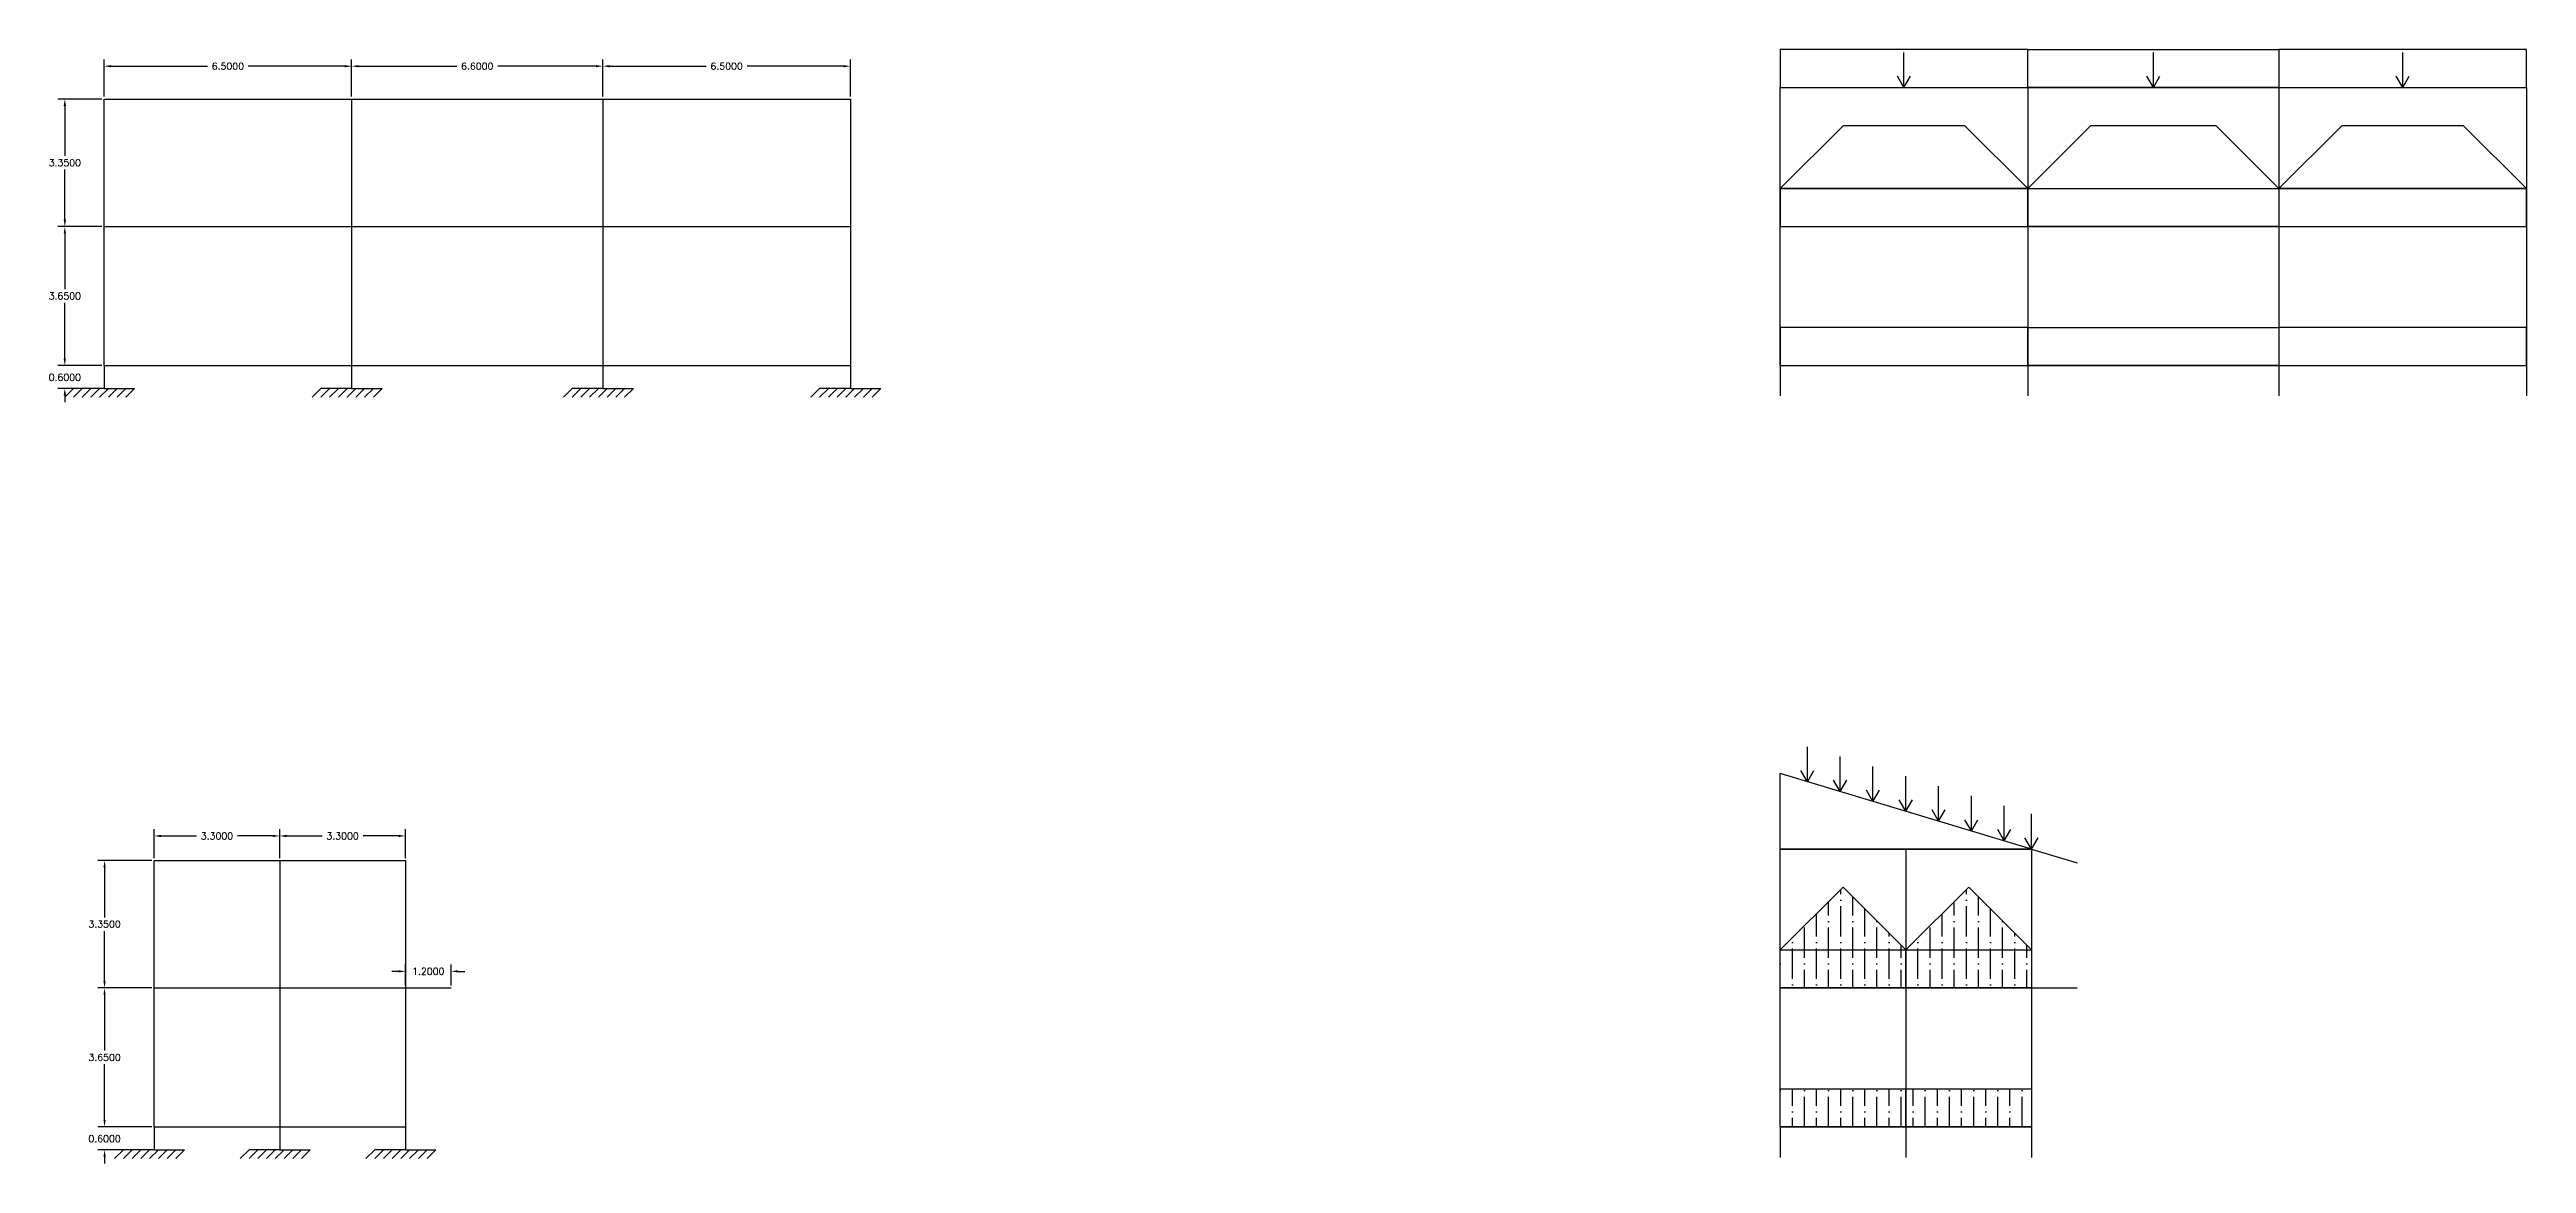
# Model space of a CAD drawing. Header units: metres. Extents: x -45.5 to 19.6, y -1 to 28.3.
import ezdxf

# ---------------------------------------------------------------- set-up
doc = ezdxf.new("R2010")
doc.units = ezdxf.units.M
doc.styles.get("Standard").update_dxf_attribs({"font": 'simplex.shx'})
doc.dimstyles.get("Standard").update_dxf_attribs({"dimtxt": 0.18, "dimasz": 0.18, "dimexe": 0.18, "dimexo": 0.0625, "dimgap": 0.09, "dimtad": 0, "dimtih": 1, "dimtoh": 1, "dimdec": 4, "dimzin": 0, "dimdsep": 46, "dimtxsty": 'Standard', "dimcen": 0.09, "dimadec": 0, "dimazin": 0, "dimtfac": 1, "dimtdec": 4, "dimtofl": 0, "dimtmove": 0, "dimatfit": 3, "dimfxl": 1, "dimtolj": 1, "dimtzin": 0, "dimarcsym": 0})

# ---------------------------------------------------------------- blocks, each defined once
blk = doc.blocks.new('*D58')
at = {"color": 0, "lineweight": -2, "transparency": 16777216}
for p, q in [((-44.013, 0.18), (-44.013, 0.36)), ((-42.773, 0), (-44.193, 0)), ((-42.773, -0.6), (-44.193, -0.6)), ((-44.013, -0.78), (-44.013, -0.96))]:
    blk.add_line(p, q, dxfattribs=at)
at = {"color": 0, "transparency": 16777216}
for points in [[(-44.043, 0.18), (-43.983, 0.18), (-44.013, 0)], [(-44.043, -0.78), (-43.983, -0.78), (-44.013, -0.6)]]:
    blk.add_solid(points, dxfattribs=at)
at = {"layer": 'Defpoints', "color": 0, "transparency": 16777216}
for p in [(-44.013, 0), (-42.711, 0), (-42.711, -0.6)]:
    blk.add_point(p, dxfattribs=at)
at = {"color": 0, "transparency": 16777216, "insert": (-44.013, -0.311), "char_height": 0.18, "attachment_point": 5}
blk.add_mtext('\\A1;0.6000', dxfattribs=at)
blk = doc.blocks.new('*D59')
at = {"color": 0, "lineweight": -2, "transparency": 16777216}
for p, q in [((-42.773, 3.65), (-44.193, 3.65)), ((-44.013, 3.47), (-44.013, 2.005)), ((-44.013, 0.18), (-44.013, 1.645)), ((-42.773, 0), (-44.193, 0))]:
    blk.add_line(p, q, dxfattribs=at)
at = {"color": 0, "transparency": 16777216}
for points in [[(-44.043, 3.47), (-43.983, 3.47), (-44.013, 3.65)], [(-44.043, 0.18), (-43.983, 0.18), (-44.013, 0)]]:
    blk.add_solid(points, dxfattribs=at)
at = {"layer": 'Defpoints', "color": 0, "transparency": 16777216}
for p in [(-44.013, 3.65), (-42.711, 3.65), (-42.711, 0)]:
    blk.add_point(p, dxfattribs=at)
at = {"color": 0, "transparency": 16777216, "insert": (-44.013, 1.825), "char_height": 0.18, "attachment_point": 5}
blk.add_mtext('\\A1;3.6500', dxfattribs=at)
blk = doc.blocks.new('*D60')
at = {"color": 0, "lineweight": -2, "transparency": 16777216}
for p, q in [((-42.773, 7), (-44.193, 7)), ((-44.013, 6.82), (-44.013, 5.505)), ((-44.013, 3.83), (-44.013, 5.145)), ((-42.773, 3.65), (-44.193, 3.65))]:
    blk.add_line(p, q, dxfattribs=at)
at = {"color": 0, "transparency": 16777216}
for points in [[(-44.043, 6.82), (-43.983, 6.82), (-44.013, 7)], [(-44.043, 3.83), (-43.983, 3.83), (-44.013, 3.65)]]:
    blk.add_solid(points, dxfattribs=at)
at = {"layer": 'Defpoints', "color": 0, "transparency": 16777216}
for p in [(-44.013, 7), (-42.711, 7), (-42.711, 3.65)]:
    blk.add_point(p, dxfattribs=at)
at = {"color": 0, "transparency": 16777216, "insert": (-44.013, 5.325), "char_height": 0.18, "attachment_point": 5}
blk.add_mtext('\\A1;3.3500', dxfattribs=at)
blk = doc.blocks.new('*D61')
at = {"color": 0, "lineweight": -2, "transparency": 16777216}
for p, q in [((-42.711, 7.062), (-42.711, 7.823)), ((-39.411, 7.062), (-39.411, 7.823)), ((-42.531, 7.643), (-41.597, 7.643)), ((-39.591, 7.643), (-40.525, 7.643))]:
    blk.add_line(p, q, dxfattribs=at)
at = {"color": 0, "transparency": 16777216}
for points in [[(-42.531, 7.673), (-42.531, 7.613), (-42.711, 7.643)], [(-39.591, 7.673), (-39.591, 7.613), (-39.411, 7.643)]]:
    blk.add_solid(points, dxfattribs=at)
at = {"layer": 'Defpoints', "color": 0, "transparency": 16777216}
for p in [(-39.411, 7.643), (-42.711, 7), (-39.411, 7)]:
    blk.add_point(p, dxfattribs=at)
at = {"color": 0, "transparency": 16777216, "insert": (-41.061, 7.643), "char_height": 0.18, "attachment_point": 5}
blk.add_mtext('\\A1;3.3000', dxfattribs=at)
blk = doc.blocks.new('*D62')
at = {"color": 0, "lineweight": -2, "transparency": 16777216}
for p, q in [((-39.411, 7.062), (-39.411, 7.823)), ((-36.111, 7.062), (-36.111, 7.823)), ((-39.231, 7.643), (-38.297, 7.643)), ((-36.291, 7.643), (-37.225, 7.643))]:
    blk.add_line(p, q, dxfattribs=at)
at = {"color": 0, "transparency": 16777216}
for points in [[(-39.231, 7.673), (-39.231, 7.613), (-39.411, 7.643)], [(-36.291, 7.673), (-36.291, 7.613), (-36.111, 7.643)]]:
    blk.add_solid(points, dxfattribs=at)
at = {"layer": 'Defpoints', "color": 0, "transparency": 16777216}
for p in [(-36.111, 7.643), (-39.411, 7), (-36.111, 7)]:
    blk.add_point(p, dxfattribs=at)
at = {"color": 0, "transparency": 16777216, "insert": (-37.761, 7.643), "char_height": 0.18, "attachment_point": 5}
blk.add_mtext('\\A1;3.3000', dxfattribs=at)
blk = doc.blocks.new('*D64')
at = {"color": 0, "lineweight": -2, "transparency": 16777216}
for p, q in [((-36.291, 4.086), (-36.471, 4.086)), ((-36.111, 3.712), (-36.111, 4.266)), ((-34.911, 3.712), (-34.911, 4.266)), ((-34.731, 4.086), (-34.551, 4.086))]:
    blk.add_line(p, q, dxfattribs=at)
at = {"color": 0, "transparency": 16777216}
for points in [[(-36.291, 4.116), (-36.291, 4.056), (-36.111, 4.086)], [(-34.731, 4.116), (-34.731, 4.056), (-34.911, 4.086)]]:
    blk.add_solid(points, dxfattribs=at)
at = {"layer": 'Defpoints', "color": 0, "transparency": 16777216}
for p in [(-34.911, 4.086), (-36.111, 3.65), (-34.911, 3.65)]:
    blk.add_point(p, dxfattribs=at)
at = {"color": 0, "transparency": 16777216, "insert": (-35.511, 4.086), "char_height": 0.18, "attachment_point": 5}
blk.add_mtext('\\A1;1.2000', dxfattribs=at)
blk = doc.blocks.new('*D66')
at = {"color": 0, "lineweight": -2, "transparency": 16777216}
for p, q in [((-45.057, 20.18), (-45.057, 20.36)), ((-44.086, 20), (-45.237, 20)), ((-44.086, 19.4), (-45.237, 19.4)), ((-45.057, 19.22), (-45.057, 19.04))]:
    blk.add_line(p, q, dxfattribs=at)
at = {"color": 0, "transparency": 16777216}
for points in [[(-45.087, 20.18), (-45.027, 20.18), (-45.057, 20)], [(-45.087, 19.22), (-45.027, 19.22), (-45.057, 19.4)]]:
    blk.add_solid(points, dxfattribs=at)
at = {"layer": 'Defpoints', "color": 0, "transparency": 16777216}
for p in [(-45.057, 20), (-44.024, 20), (-44.024, 19.4)]:
    blk.add_point(p, dxfattribs=at)
at = {"color": 0, "transparency": 16777216, "insert": (-45.057, 19.691), "char_height": 0.18, "attachment_point": 5}
blk.add_mtext('\\A1;0.6000', dxfattribs=at)
blk = doc.blocks.new('*D67')
at = {"color": 0, "lineweight": -2, "transparency": 16777216}
for p, q in [((-44.086, 23.65), (-45.237, 23.65)), ((-45.057, 23.47), (-45.057, 22.005)), ((-45.057, 20.18), (-45.057, 21.645)), ((-44.086, 20), (-45.237, 20))]:
    blk.add_line(p, q, dxfattribs=at)
at = {"color": 0, "transparency": 16777216}
for points in [[(-45.087, 23.47), (-45.027, 23.47), (-45.057, 23.65)], [(-45.087, 20.18), (-45.027, 20.18), (-45.057, 20)]]:
    blk.add_solid(points, dxfattribs=at)
at = {"layer": 'Defpoints', "color": 0, "transparency": 16777216}
for p in [(-45.057, 23.65), (-44.024, 23.65), (-44.024, 20)]:
    blk.add_point(p, dxfattribs=at)
at = {"color": 0, "transparency": 16777216, "insert": (-45.057, 21.825), "char_height": 0.18, "attachment_point": 5}
blk.add_mtext('\\A1;3.6500', dxfattribs=at)
blk = doc.blocks.new('*D68')
at = {"color": 0, "lineweight": -2, "transparency": 16777216}
for p, q in [((-44.086, 27), (-45.237, 27)), ((-45.057, 26.82), (-45.057, 25.505)), ((-45.057, 23.83), (-45.057, 25.145)), ((-44.086, 23.65), (-45.237, 23.65))]:
    blk.add_line(p, q, dxfattribs=at)
at = {"color": 0, "transparency": 16777216}
for points in [[(-45.087, 26.82), (-45.027, 26.82), (-45.057, 27)], [(-45.087, 23.83), (-45.027, 23.83), (-45.057, 23.65)]]:
    blk.add_solid(points, dxfattribs=at)
at = {"layer": 'Defpoints', "color": 0, "transparency": 16777216}
for p in [(-45.057, 27), (-44.024, 27), (-44.024, 23.65)]:
    blk.add_point(p, dxfattribs=at)
at = {"color": 0, "transparency": 16777216, "insert": (-45.057, 25.325), "char_height": 0.18, "attachment_point": 5}
blk.add_mtext('\\A1;3.3500', dxfattribs=at)
blk = doc.blocks.new('*D69')
at = {"color": 0, "lineweight": -2, "transparency": 16777216}
for p, q in [((-44.024, 27.062), (-44.024, 28.042)), ((-37.524, 27.062), (-37.524, 28.042)), ((-43.844, 27.862), (-41.309, 27.862)), ((-37.704, 27.862), (-40.238, 27.862))]:
    blk.add_line(p, q, dxfattribs=at)
at = {"color": 0, "transparency": 16777216}
for points in [[(-43.844, 27.892), (-43.844, 27.832), (-44.024, 27.862)], [(-37.704, 27.892), (-37.704, 27.832), (-37.524, 27.862)]]:
    blk.add_solid(points, dxfattribs=at)
at = {"layer": 'Defpoints', "color": 0, "transparency": 16777216}
for p in [(-37.524, 27.862), (-44.024, 27), (-37.524, 27)]:
    blk.add_point(p, dxfattribs=at)
at = {"color": 0, "transparency": 16777216, "insert": (-40.774, 27.862), "char_height": 0.18, "attachment_point": 5}
blk.add_mtext('\\A1;6.5000', dxfattribs=at)
blk = doc.blocks.new('*D70')
at = {"color": 0, "lineweight": -2, "transparency": 16777216}
for p, q in [((-37.524, 27.062), (-37.524, 28.042)), ((-30.924, 27.062), (-30.924, 28.042)), ((-37.344, 27.862), (-34.759, 27.862)), ((-31.104, 27.862), (-33.688, 27.862))]:
    blk.add_line(p, q, dxfattribs=at)
at = {"color": 0, "transparency": 16777216}
for points in [[(-37.344, 27.892), (-37.344, 27.832), (-37.524, 27.862)], [(-31.104, 27.892), (-31.104, 27.832), (-30.924, 27.862)]]:
    blk.add_solid(points, dxfattribs=at)
at = {"layer": 'Defpoints', "color": 0, "transparency": 16777216}
for p in [(-30.924, 27.862), (-37.524, 27), (-30.924, 27)]:
    blk.add_point(p, dxfattribs=at)
at = {"color": 0, "transparency": 16777216, "insert": (-34.224, 27.862), "char_height": 0.18, "attachment_point": 5}
blk.add_mtext('\\A1;6.6000', dxfattribs=at)
blk = doc.blocks.new('*D71')
at = {"color": 0, "lineweight": -2, "transparency": 16777216}
for p, q in [((-30.924, 27.062), (-30.924, 28.042)), ((-24.424, 27.062), (-24.424, 28.042)), ((-30.744, 27.862), (-28.209, 27.862)), ((-24.604, 27.862), (-27.138, 27.862))]:
    blk.add_line(p, q, dxfattribs=at)
at = {"color": 0, "transparency": 16777216}
for points in [[(-30.744, 27.892), (-30.744, 27.832), (-30.924, 27.862)], [(-24.604, 27.892), (-24.604, 27.832), (-24.424, 27.862)]]:
    blk.add_solid(points, dxfattribs=at)
at = {"layer": 'Defpoints', "color": 0, "transparency": 16777216}
for p in [(-24.424, 27.862), (-30.924, 27), (-24.424, 27)]:
    blk.add_point(p, dxfattribs=at)
at = {"color": 0, "transparency": 16777216, "insert": (-27.674, 27.862), "char_height": 0.18, "attachment_point": 5}
blk.add_mtext('\\A1;6.5000', dxfattribs=at)

msp = doc.modelspace()

# ---------------------------------------------------------------- hatches: boundary and pattern name
h = msp.add_hatch()
h.set_pattern_fill('ANSI36', color=256, scale=0.1, angle=45)
h.paths.add_polyline_path([(3.3, 3.65), (0, 3.65), (0, 4.65), (3.3, 4.65)])
h.paths.add_polyline_path([(0, 4.65), (3.3, 4.65), (1.65, 6.3)])
h = msp.add_hatch()
h.set_pattern_fill('ANSI36', color=256, scale=0.1, angle=45)
h.set_pattern_definition([(90, (3.3, 0), (-0.3175, 0.555625), [0.79375, -0.15875, 0, -0.15875])])
h.paths.add_polyline_path([(6.6, 3.65), (3.3, 3.65), (3.3, 4.65), (6.6, 4.65)])
h.paths.add_polyline_path([(3.3, 4.65), (6.6, 4.65), (4.95, 6.3)])
h = msp.add_hatch()
h.set_pattern_fill('ANSI36', color=256, scale=0.1, angle=45)
h.paths.add_polyline_path([(3.3, 0), (0, 0), (0, 1), (3.3, 1)])
h.paths.add_polyline_path([(6.6, 0), (3.3, 0), (3.3, 1), (6.6, 1)])

# ---------------------------------------------------------------- linework, layer by layer
for p, q in [((3.25, 27.3), (3.25, 28.22083)), ((9.8, 27.3), (9.8, 28.22083)), ((16.35, 27.3), (16.35, 28.22083)), ((3.25, 27.3), (3.0786, 27.59688)), ((3.25, 27.3), (3.4214, 27.59688)), ((9.8, 27.3), (9.6286, 27.59688)), ((9.8, 27.3), (9.9714, 27.59688)), ((16.35, 27.3), (16.1786, 27.59688)), ((16.35, 27.3), (16.5214, 27.59688)), ((-44.02358, 23.65), (-44.02358, 27)), ((-44.02358, 27), (-37.52358, 27)), ((-37.52358, 27), (-37.52358, 23.65)), ((-37.52358, 27), (-30.92358, 27)), ((-30.92358, 27), (-30.92358, 23.65)), ((-30.92358, 27), (-24.42358, 27)), ((-24.42358, 27), (-24.42358, 23.65)), ((0, 23.65), (0, 27.3)), ((0, 27.3), (6.5, 27.3)), ((6.5, 27.3), (6.5, 23.65)), ((6.5, 27.3), (13.1, 27.3)), ((13.1, 27.3), (13.1, 23.65)), ((13.1, 27.3), (19.6, 27.3)), ((19.6, 27.3), (19.6, 23.65)), ((-44.02358, 20), (-44.02358, 23.65)), ((-44.02358, 23.65), (-37.52358, 23.65)), ((-37.52358, 23.65), (-37.52358, 20)), ((-37.52358, 23.65), (-30.92358, 23.65)), ((-30.92358, 23.65), (-30.92358, 20)), ((-30.92358, 23.65), (-24.42358, 23.65)), ((-24.42358, 23.65), (-24.42358, 20)), ((0, 20), (0, 23.65)), ((0, 23.65), (6.5, 23.65)), ((6.5, 23.65), (6.5, 20)), ((6.5, 23.65), (13.1, 23.65)), ((13.1, 23.65), (13.1, 20)), ((13.1, 23.65), (19.6, 23.65)), ((19.6, 23.65), (19.6, 20)), ((-44.02358, 20), (-37.52358, 20)), ((-44.02358, 20), (-44.02358, 19.4)), ((-37.52358, 20), (-30.92358, 20)), ((-37.52358, 20), (-37.52358, 19.4)), ((-30.92358, 20), (-24.42358, 20)), ((-30.92358, 20), (-30.92358, 19.4)), ((-24.42358, 20), (-24.42358, 19.4)), ((0, 20), (6.5, 20)), ((0, 20), (0, 19.2)), ((6.5, 20), (13.1, 20)), ((6.5, 20), (6.5, 19.2)), ((13.1, 20), (19.6, 20)), ((13.1, 20), (13.1, 19.2)), ((19.6, 20), (19.6, 19.2)), ((-44.83106, 19.4), (-45.06069, 19.17036)), ((-44.02358, 19.4), (-44.83106, 19.4)), ((-44.60142, 19.4), (-44.83106, 19.17036)), ((-44.37178, 19.4), (-44.60142, 19.17036)), ((-44.14214, 19.4), (-44.37178, 19.17036)), ((-43.9125, 19.4), (-44.14214, 19.17036)), ((-44.02358, 19.4), (-43.22358, 19.4)), ((-43.68286, 19.4), (-43.9125, 19.17036)), ((-43.45322, 19.4), (-43.68286, 19.17036)), ((-43.22358, 19.4), (-43.45322, 19.17036)), ((-38.33106, 19.4), (-38.56069, 19.17036)), ((-37.52358, 19.4), (-38.33106, 19.4)), ((-38.10142, 19.4), (-38.33106, 19.17036)), ((-37.87178, 19.4), (-38.10142, 19.17036)), ((-37.64214, 19.4), (-37.87178, 19.17036)), ((-37.4125, 19.4), (-37.64214, 19.17036)), ((-37.52358, 19.4), (-36.72358, 19.4)), ((-37.18286, 19.4), (-37.4125, 19.17036)), ((-36.95322, 19.4), (-37.18286, 19.17036)), ((-36.72358, 19.4), (-36.95322, 19.17036)), ((-31.73106, 19.4), (-31.96069, 19.17036)), ((-30.92358, 19.4), (-31.73106, 19.4)), ((-31.50142, 19.4), (-31.73106, 19.17036)), ((-31.27178, 19.4), (-31.50142, 19.17036)), ((-31.04214, 19.4), (-31.27178, 19.17036)), ((-30.8125, 19.4), (-31.04214, 19.17036)), ((-30.92358, 19.4), (-30.12358, 19.4)), ((-30.58286, 19.4), (-30.8125, 19.17036)), ((-30.35322, 19.4), (-30.58286, 19.17036)), ((-30.12358, 19.4), (-30.35322, 19.17036)), ((-25.23106, 19.4), (-25.46069, 19.17036)), ((-24.42358, 19.4), (-25.23106, 19.4)), ((-25.00142, 19.4), (-25.23106, 19.17036)), ((-24.77178, 19.4), (-25.00142, 19.17036)), ((-24.54214, 19.4), (-24.77178, 19.17036)), ((-24.3125, 19.4), (-24.54214, 19.17036)), ((-24.42358, 19.4), (-23.62358, 19.4)), ((-24.08286, 19.4), (-24.3125, 19.17036)), ((-23.85322, 19.4), (-24.08286, 19.17036)), ((-23.62358, 19.4), (-23.85322, 19.17036)), ((0.71211, 9.06645), (0.71211, 9.98728)), ((0.71211, 9.06645), (0.54071, 9.36333)), ((0.71211, 9.06645), (0.88352, 9.36333)), ((1.57415, 8.80783), (1.57415, 9.72866)), ((2.43619, 8.5492), (2.43619, 9.47004)), ((3.29823, 8.29058), (3.29823, 9.21141)), ((1.57415, 8.80783), (1.40275, 9.10471)), ((1.57415, 8.80783), (1.74556, 9.10471)), ((2.43619, 8.5492), (2.26479, 8.84608)), ((2.43619, 8.5492), (2.6076, 8.84608)), ((3.29823, 8.29058), (3.12683, 8.58746)), ((3.29823, 8.29058), (3.46964, 8.58746)), ((4.16027, 8.03195), (4.16027, 8.95279)), ((5.02231, 7.77333), (5.02231, 8.69416)), ((4.16027, 8.03195), (3.98887, 8.32883)), ((4.16027, 8.03195), (4.33168, 8.32883)), ((5.02231, 7.77333), (4.85091, 8.07021)), ((5.02231, 7.77333), (5.19372, 8.07021)), ((5.88436, 7.5147), (5.71295, 7.81159)), ((5.88436, 7.5147), (5.88436, 8.43554)), ((5.88436, 7.5147), (6.05576, 7.81159)), ((6.6, 7.3), (6.6, 8.22083)), ((0, 3.65), (0, 7.3)), ((0, 7.3), (3.3, 7.3)), ((3.3, 7.3), (3.3, 3.65)), ((3.3, 7.3), (6.6, 7.3)), ((6.6, 7.3), (6.4286, 7.59688)), ((6.6, 7.3), (6.7714, 7.59688)), ((6.6, 7.3), (6.6, 3.65)), ((6.6, 7.3), (7.8, 6.93998)), ((-42.711, 3.65), (-42.711, 7)), ((-42.711, 7), (-39.411, 7)), ((-39.411, 7), (-39.411, 3.65)), ((-39.411, 7), (-36.111, 7)), ((-36.111, 7), (-36.111, 3.65)), ((-42.711, 0), (-42.711, 3.65)), ((-42.711, 3.65), (-39.411, 3.65)), ((-39.411, 3.65), (-39.411, 0)), ((-39.411, 3.65), (-36.111, 3.65)), ((-36.111, 3.65), (-36.111, 0)), ((-36.111, 3.65), (-34.911, 3.65)), ((0, 0), (0, 3.65)), ((0, 3.65), (3.3, 3.65)), ((3.3, 3.65), (3.3, 0)), ((3.3, 3.65), (6.6, 3.65)), ((6.6, 3.65), (6.6, 0)), ((6.6, 3.65), (7.8, 3.65)), ((-42.711, 0), (-39.411, 0)), ((-42.711, 0), (-42.711, -0.6)), ((-39.411, 0), (-36.111, 0)), ((-39.411, 0), (-39.411, -0.6)), ((-36.111, 0), (-36.111, -0.6)), ((0, 0), (3.3, 0)), ((0, 0), (0, -0.8)), ((3.3, 0), (6.6, 0)), ((3.3, 0), (3.3, -0.8)), ((6.6, 0), (6.6, -0.8)), ((-43.51847, -0.6), (-43.74811, -0.82964)), ((-42.711, -0.6), (-43.51847, -0.6)), ((-43.28883, -0.6), (-43.51847, -0.82964)), ((-43.05919, -0.6), (-43.28883, -0.82964)), ((-42.82956, -0.6), (-43.05919, -0.82964)), ((-42.59992, -0.6), (-42.82956, -0.82964)), ((-42.711, -0.6), (-41.911, -0.6)), ((-42.37028, -0.6), (-42.59992, -0.82964)), ((-42.14064, -0.6), (-42.37028, -0.82964)), ((-41.911, -0.6), (-42.14064, -0.82964)), ((-40.21847, -0.6), (-40.44811, -0.82964)), ((-39.411, -0.6), (-40.21847, -0.6)), ((-39.98883, -0.6), (-40.21847, -0.82964)), ((-39.75919, -0.6), (-39.98883, -0.82964)), ((-39.52956, -0.6), (-39.75919, -0.82964)), ((-39.29992, -0.6), (-39.52956, -0.82964)), ((-39.411, -0.6), (-38.611, -0.6)), ((-39.07028, -0.6), (-39.29992, -0.82964)), ((-38.84064, -0.6), (-39.07028, -0.82964)), ((-38.611, -0.6), (-38.84064, -0.82964)), ((-36.91847, -0.6), (-37.14811, -0.82964)), ((-36.111, -0.6), (-36.91847, -0.6)), ((-36.68883, -0.6), (-36.91847, -0.82964)), ((-36.45919, -0.6), (-36.68883, -0.82964)), ((-36.22956, -0.6), (-36.45919, -0.82964)), ((-35.99992, -0.6), (-36.22956, -0.82964)), ((-36.111, -0.6), (-35.311, -0.6)), ((-35.77028, -0.6), (-35.99992, -0.82964)), ((-35.54064, -0.6), (-35.77028, -0.82964)), ((-35.311, -0.6), (-35.54064, -0.82964))]:
    msp.add_line(p, q)
at = {"flags": 128}
for points in [[(0, 27.3), (6.5, 27.3), (6.5, 28.3), (0, 28.3), (0, 27.3)], [(6.5, 28.3), (13.1, 28.3), (13.1, 27.3), (6.5, 27.3), (6.5, 28.3)], [(13.1, 27.3), (19.6, 27.3), (19.6, 28.3), (13.1, 28.3), (13.1, 27.3)], [(0, 23.65), (6.5, 23.65), (6.5, 24.65), (0, 24.65), (0, 23.65)], [(6.5, 24.65), (13.1, 24.65), (13.1, 23.65), (6.5, 23.65), (6.5, 24.65)], [(13.1, 23.65), (19.6, 23.65), (19.6, 24.65), (13.1, 24.65), (13.1, 23.65)], [(0, 20), (6.5, 20), (6.5, 21), (0, 21), (0, 20)], [(6.5, 21), (13.1, 21), (13.1, 20), (6.5, 20), (6.5, 21)], [(13.1, 20), (19.6, 20), (19.6, 21), (13.1, 21), (13.1, 20)], [(6.6, 7.3), (0, 9.28009)], [(6.6, 7.3), (0, 7.3), (0, 9.28009)]]:
    msp.add_lwpolyline(points, dxfattribs=at)
for points in [[(1.65, 26.3), (0, 24.65), (6.5, 24.65), (4.85, 26.3)], [(8.15, 26.3), (6.5, 24.65), (13.1, 24.65), (11.45, 26.3)], [(14.75, 26.3), (13.1, 24.65), (19.6, 24.65), (17.95, 26.3)], [(0, 4.65), (3.3, 4.65), (1.65, 6.3)], [(3.3, 4.65), (6.6, 4.65), (4.95, 6.3)], [(3.3, 3.65), (0, 3.65), (0, 4.65), (3.3, 4.65)], [(6.6, 3.65), (3.3, 3.65), (3.3, 4.65), (6.6, 4.65)], [(3.3, 0), (0, 0), (0, 1), (3.3, 1)], [(6.6, 0), (3.3, 0), (3.3, 1), (6.6, 1)]]:
    msp.add_lwpolyline(points, close=True, dxfattribs=at)

# ---------------------------------------------------------------- dimensions: what is measured, and where the dimension line sits
for base, p1, p2, picture, middle in [((-37.52358, 27.86216), (-44.02358, 27), (-37.52358, 27), '*D69', (-40.77358, 27.86216)), ((-30.92358, 27.86216), (-37.52358, 27), (-30.92358, 27), '*D70', (-34.22358, 27.86216)), ((-24.42358, 27.86216), (-30.92358, 27), (-24.42358, 27), '*D71', (-27.67358, 27.86216)), ((-39.411, 7.64291), (-42.711, 7), (-39.411, 7), '*D61', (-41.061, 7.64291)), ((-36.111, 7.64291), (-39.411, 7), (-36.111, 7), '*D62', (-37.761, 7.64291)), ((-34.911, 4.08642), (-36.111, 3.65), (-34.911, 3.65), '*D64', (-35.511, 4.08642))]:
    dim = msp.add_linear_dim(base=base, p1=p1, p2=p2, dimstyle='Standard')
    dim.commit()
    dim.dimension.update_dxf_attribs({"geometry": picture, "text_midpoint": middle})
for base, p1, p2, picture, middle in [((-45.05746, 27), (-44.02358, 23.65), (-44.02358, 27), '*D68', (-45.05746, 25.325)), ((-45.05746, 23.65), (-44.02358, 20), (-44.02358, 23.65), '*D67', (-45.05746, 21.825)), ((-44.01276, 7), (-42.711, 3.65), (-42.711, 7), '*D60', (-44.01276, 5.325)), ((-44.01276, 3.65), (-42.711, 0), (-42.711, 3.65), '*D59', (-44.01276, 1.825))]:
    dim = msp.add_linear_dim(base=base, p1=p1, p2=p2, angle=90, dimstyle='Standard')
    dim.commit()
    dim.dimension.update_dxf_attribs({"geometry": picture, "text_midpoint": middle})
for base, p1, p2, picture, middle in [((-45.05746, 20), (-44.02358, 19.4), (-44.02358, 20), '*D66', (-45.05746, 19.69067)), ((-44.01276, 0), (-42.711, -0.6), (-42.711, 0), '*D58', (-44.01276, -0.31071))]:
    dim = msp.add_linear_dim(base=base, p1=p1, p2=p2, angle=90, dimstyle='Standard')
    dim.commit()
    dim.dimension.update_dxf_attribs({"geometry": picture, "text_midpoint": middle, "dimtype": 160})

doc.saveas('drawing.dxf')
